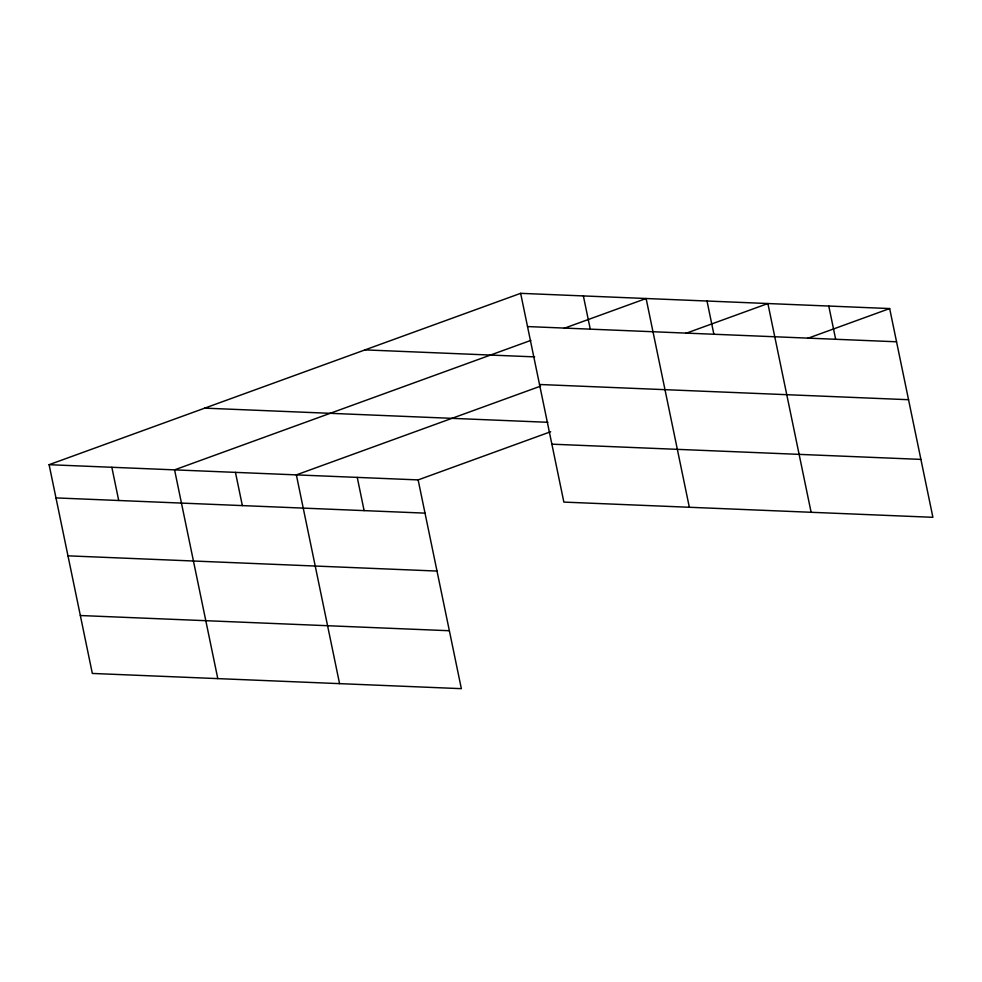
<?xml version="1.0" encoding="UTF-8"?>
<svg xmlns="http://www.w3.org/2000/svg" width="982" height="982" viewBox="0 0 982 982"><rect width="100%" height="100%" fill="white"/><g stroke="black" fill="none" stroke-linecap="round" stroke-linejoin="round"><path stroke-width="1.47" d="M49.1 464.695L418.136 479.903L461.356 688.664L92.333 673.443L49.1 464.695L520.644 293.336L889.667 308.557L932.9 517.305L563.864 502.097L520.644 293.336M530.845 340.398L174.575 469.862L217.795 678.611M563.987 328.356L646.107 298.516L689.339 507.264M540.554 386.147L296.355 474.883L339.576 683.644M685.767 333.377L767.887 303.536L811.12 512.285M418.136 479.903L550.681 431.736M807.548 338.397L889.667 308.557M527.518 326.564L896.554 341.785M365.034 349.887L534.65 356.883M539.511 384.49L908.546 399.711M204.71 408.144L547.858 422.297M551.872 444.171L920.907 459.392M55.974 497.911L425.01 513.132M67.979 555.837L437.002 571.058M80.34 615.518L449.363 630.739M828.783 306.053L835.657 339.269M707.003 301.02L713.877 334.248M583.369 295.926L590.256 329.142M357.239 477.399L364.126 510.615M235.459 472.379L242.345 505.595M111.838 467.272L118.712 500.501"/></g></svg>
